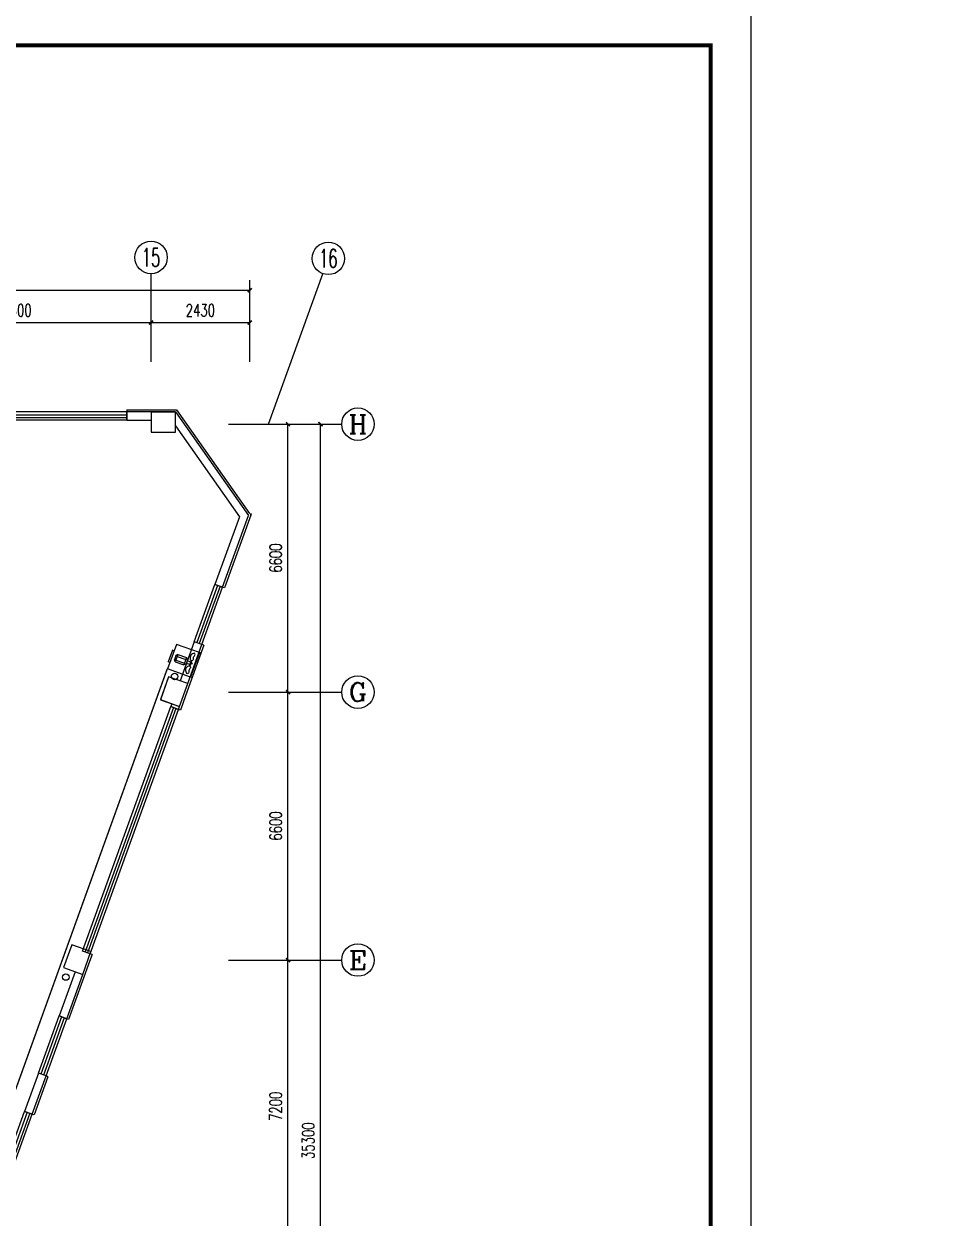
# Model space of a CAD drawing. Extents: x 2166032 to 5302137, y 581493 to 2416206.
# Drawn here: x 2401160 to 2424117, y 1122429 to 1151845 of the extents above; entities that cross this region are included whole.
import ezdxf
from ezdxf.enums import TextEntityAlignment as Align

# ---------------------------------------------------------------- set-up
doc = ezdxf.new("R2010")
doc.units = 0
doc.header["$LTSCALE"] = 1000
doc.header["$MEASUREMENT"] = 0
for name, color, linetype in [('AXIS', 3, 'Continuous'), ('AXIS_TEXT', 7, 'Continuous'), ('COLUMN', 2, 'Continuous'), ('PUB_TITLE', 137, 'Continuous'), ('SURFACE', 8, 'Continuous'), ('WALL', 8, 'Continuous'), ('WINDOW', 8, 'Continuous'), ('WIRE-照明', 1, 'Continuous'), ('屋面', 151, 'Continuous'), ('消防', 7, 'Continuous'), ('风机盘管', 7, 'Continuous')]:
    doc.layers.add(name, color=color, linetype=linetype)
doc.styles.add('_TCH_AXIS', font='complex_.ttf')
doc.styles.add('COMPLEX', font='complex_.ttf')
doc.styles.add('DIM_FONT', font='simplex_.ttf', dxfattribs={"width": 0.7})
doc.styles.add('HZ', font='！tssdeng.shx', dxfattribs={"bigfont": '！tssdchn.shx'})
doc.dimstyles.new('DIMN', dxfattribs={"dimtxt": 300, "dimasz": 100, "dimexe": 250, "dimexo": 300, "dimgap": 150, "dimtad": 1, "dimdec": 0, "dimzin": 0, "dimdsep": 46, "dimtxsty": 'DIM_FONT', "dimblk": 'ARCHTICK', "dimcen": 0.09, "dimclrt": 7, "dimazin": 2, "dimtfac": 1, "dimtdec": 0, "dimtix": 1, "dimtmove": 2, "dimatfit": 3, "dimldrblk": 'ARCHTICK', "dimfxl": 1, "dimtolj": 1, "dimtzin": 0, "dimarcsym": 0})

# ---------------------------------------------------------------- blocks, each defined once
blk = doc.blocks.new('$SB61_1')
for p, q in [((-344, 91), (-380, 54)), ((-380, 54), (-380, -52)), ((-344, 91), (-134, 91)), ((-344, 91), (-344, -89)), ((-344, 43), (-134, 43)), ((-93, 50), (-134, 91)), ((-134, 91), (-134, -89)), ((-93, 50), (-93, -47)), ((-93, 32), (-10, 32)), ((-10, 66), (-10, -64)), ((-10, 66), (10, 66)), ((10, 16), (10, 66)), ((-344, -89), (-380, -52)), ((-344, -45), (-134, -45)), ((-344, -89), (-134, -89)), ((-93, -47), (-134, -89)), ((-93, -27), (-10, -27)), ((-10, -64), (10, -64)), ((10, -16), (10, -64))]:
    blk.add_line(p, q)
for points in [[(27, 198, 0.411372), (11, 254, 0.494273), (-35, 83, 0.741953), (33, 105, 0.098181), (27, 124, -0.171786), (27, 198)], [(31, -198, -0.313475), (12, -256, -0.472676), (-35, -80, -0.748081), (34, -102, -0.098181), (28, -121, 0.171786), (28, -196)]]:
    blk.add_lwpolyline(points, format="xyb")
blk.add_lwpolyline([(10, 16), (34, 16), (34, -16), (10, -16)], close=True)
for tag, p, height, style, width, flags in [('UNIT', (0, 0), 0.001, 'HZ', 0.7, 1), ('WHAT', (0, 0), 0.001, 'HZ', 0.7, 1), ('SPEC', (0, 0), 0.001, 'HZ', 0.7, 1), ('YSIZE', (34, -16), 0.15, 'DIM_FONT', 0.8, 9), ('XSIZE', (34, -16), 0.15, 'DIM_FONT', 0.8, 9)]:
    blk.add_attdef(tag, p, '', height=height, dxfattribs=dict(style=style, width=width, flags=flags))
blk = doc.blocks.new('A$C54D307B5')
at = {"layer": '消防'}
for p, q in [((0, -300), (0, 300)), ((0, 300), (640, 300)), ((165, 345), (475, 345)), ((165, 300), (165, 345)), ((475, 300), (475, 345)), ((640, -300), (640, 300)), ((0, -340), (0, -300)), ((0, -300), (640, -300)), ((0, -340), (640, -340)), ((640, -340), (640, -300))]:
    blk.add_line(p, q, dxfattribs=at)
at = {"layer": '风机盘管', "xscale": -1.057367996545509, "yscale": 1.057367996545509, "zscale": 1.0573679886336, "rotation": 90}
blk.add_blockref('$SB61_1', (321, -183), dxfattribs=at)
blk = doc.blocks.new('_ArchTick')
at = {"color": 0, "linetype": 'ByBlock', "const_width": 0.4}
blk.add_lwpolyline([(-0.5, -0.5), (0.5, 0.5)], dxfattribs=at)
blk = doc.blocks.new('*D2295')
at = {"layer": 'AXIS', "color": 0, "lineweight": -2}
for p, q in [((2397692, 1143521), (2397692, 1144736)), ((2404292, 1143521), (2404292, 1144736)), ((2397692, 1144486), (2404292, 1144486))]:
    blk.add_line(p, q, dxfattribs=at)
at = {"layer": 'Defpoints', "color": 0}
for p in [(2404292, 1144486), (2397692, 1143221), (2404292, 1143221)]:
    blk.add_point(p, dxfattribs=at)
at = {"layer": 'AXIS', "color": 0, "lineweight": -2, "xscale": 100, "yscale": 100, "zscale": 100, "rotation": 180}
blk.add_blockref('_ArchTick', (2397692, 1144486), dxfattribs=at)
at = {"layer": 'AXIS', "color": 0, "lineweight": -2, "xscale": 100, "yscale": 100, "zscale": 100}
blk.add_blockref('_ArchTick', (2404292, 1144486), dxfattribs=at)
at = {"layer": 'AXIS', "color": 7, "insert": (2400992, 1144787), "char_height": 300, "attachment_point": 5, "style": 'DIM_FONT'}
blk.add_mtext('\\A1;6600', dxfattribs=at)
blk = doc.blocks.new('*D2296')
at = {"layer": 'AXIS', "color": 0, "lineweight": -2}
for p, q in [((2404292, 1143521), (2404292, 1144736)), ((2406722, 1143521), (2406722, 1144736)), ((2404292, 1144486), (2406722, 1144486))]:
    blk.add_line(p, q, dxfattribs=at)
at = {"layer": 'Defpoints', "color": 0}
for p in [(2406722, 1144486), (2404292, 1143221), (2406722, 1143221)]:
    blk.add_point(p, dxfattribs=at)
at = {"layer": 'AXIS', "color": 0, "lineweight": -2, "xscale": 100, "yscale": 100, "zscale": 100, "rotation": 180}
blk.add_blockref('_ArchTick', (2404292, 1144486), dxfattribs=at)
at = {"layer": 'AXIS', "color": 0, "lineweight": -2, "xscale": 100, "yscale": 100, "zscale": 100}
blk.add_blockref('_ArchTick', (2406722, 1144486), dxfattribs=at)
at = {"layer": 'AXIS', "color": 7, "insert": (2405507, 1144790), "char_height": 300, "attachment_point": 5, "style": 'DIM_FONT'}
blk.add_mtext('\\A1;2430', dxfattribs=at)
blk = doc.blocks.new('*D2297')
at = {"layer": 'AXIS', "color": 0, "lineweight": -2}
for p, q in [((2329092, 1143821), (2329092, 1145536)), ((2406722, 1143821), (2406722, 1145536)), ((2329092, 1145286), (2406722, 1145286))]:
    blk.add_line(p, q, dxfattribs=at)
at = {"layer": 'Defpoints', "color": 0}
for p in [(2406722, 1145286), (2329092, 1143521), (2406722, 1143521)]:
    blk.add_point(p, dxfattribs=at)
at = {"layer": 'AXIS', "color": 0, "lineweight": -2, "xscale": 100, "yscale": 100, "zscale": 100, "rotation": 180}
blk.add_blockref('_ArchTick', (2329092, 1145286), dxfattribs=at)
at = {"layer": 'AXIS', "color": 0, "lineweight": -2, "xscale": 100, "yscale": 100, "zscale": 100}
blk.add_blockref('_ArchTick', (2406722, 1145286), dxfattribs=at)
at = {"layer": 'AXIS', "color": 7, "insert": (2367907, 1145587), "char_height": 300, "attachment_point": 5, "style": 'DIM_FONT'}
blk.add_mtext('\\A1;77630', dxfattribs=at)
blk = doc.blocks.new('*D2314')
at = {"layer": 'AXIS', "color": 0, "lineweight": -2}
for p, q in [((2407214, 1128785), (2407914, 1128785)), ((2407664, 1121585), (2407664, 1128785)), ((2407214, 1121585), (2407914, 1121585))]:
    blk.add_line(p, q, dxfattribs=at)
at = {"layer": 'Defpoints', "color": 0}
for p in [(2406914, 1128785), (2407664, 1128785), (2406914, 1121585)]:
    blk.add_point(p, dxfattribs=at)
at = {"layer": 'AXIS', "color": 0, "lineweight": -2, "xscale": 100, "yscale": 100, "zscale": 100}
for p, rotation in [((2407664, 1128785), 90), ((2407664, 1121585), 270)]:
    blk.add_blockref('_ArchTick', p, dxfattribs=dict(at, rotation=rotation))
at = {"layer": 'AXIS', "color": 7, "insert": (2407362, 1125185), "char_height": 300, "attachment_point": 5, "rotation": 90, "style": 'DIM_FONT'}
blk.add_mtext('\\A1;7200', dxfattribs=at)
blk = doc.blocks.new('*D2315')
at = {"layer": 'AXIS', "color": 0, "lineweight": -2}
for p, q in [((2407214, 1135385), (2407914, 1135385)), ((2407664, 1128785), (2407664, 1135385)), ((2407214, 1128785), (2407914, 1128785))]:
    blk.add_line(p, q, dxfattribs=at)
at = {"layer": 'Defpoints', "color": 0}
for p in [(2406914, 1135385), (2407664, 1135385), (2406914, 1128785)]:
    blk.add_point(p, dxfattribs=at)
at = {"layer": 'AXIS', "color": 0, "lineweight": -2, "xscale": 100, "yscale": 100, "zscale": 100}
for p, rotation in [((2407664, 1135385), 90), ((2407664, 1128785), 270)]:
    blk.add_blockref('_ArchTick', p, dxfattribs=dict(at, rotation=rotation))
at = {"layer": 'AXIS', "color": 7, "insert": (2407362, 1132085), "char_height": 300, "attachment_point": 5, "rotation": 90, "style": 'DIM_FONT'}
blk.add_mtext('\\A1;6600', dxfattribs=at)
blk = doc.blocks.new('*D2316')
at = {"layer": 'AXIS', "color": 0, "lineweight": -2}
for p, q in [((2407214, 1141985), (2407914, 1141985)), ((2407664, 1135385), (2407664, 1141985)), ((2407214, 1135385), (2407914, 1135385))]:
    blk.add_line(p, q, dxfattribs=at)
at = {"layer": 'Defpoints', "color": 0}
for p in [(2406914, 1141985), (2407664, 1141985), (2406914, 1135385)]:
    blk.add_point(p, dxfattribs=at)
at = {"layer": 'AXIS', "color": 0, "lineweight": -2, "xscale": 100, "yscale": 100, "zscale": 100}
for p, rotation in [((2407664, 1141985), 90), ((2407664, 1135385), 270)]:
    blk.add_blockref('_ArchTick', p, dxfattribs=dict(at, rotation=rotation))
at = {"layer": 'AXIS', "color": 7, "insert": (2407362, 1138685), "char_height": 300, "attachment_point": 5, "rotation": 90, "style": 'DIM_FONT'}
blk.add_mtext('\\A1;6600', dxfattribs=at)
blk = doc.blocks.new('*D2317')
at = {"layer": 'AXIS', "color": 0, "lineweight": -2}
for p, q in [((2407214, 1141985), (2408714, 1141985)), ((2408464, 1106685), (2408464, 1141985)), ((2407214, 1106685), (2408714, 1106685))]:
    blk.add_line(p, q, dxfattribs=at)
at = {"layer": 'Defpoints', "color": 0}
for p in [(2406914, 1141985), (2408464, 1141985), (2406914, 1106685)]:
    blk.add_point(p, dxfattribs=at)
at = {"layer": 'AXIS', "color": 0, "lineweight": -2, "xscale": 100, "yscale": 100, "zscale": 100}
for p, rotation in [((2408464, 1141985), 90), ((2408464, 1106685), 270)]:
    blk.add_blockref('_ArchTick', p, dxfattribs=dict(at, rotation=rotation))
at = {"layer": 'AXIS', "color": 7, "insert": (2408162, 1124335), "char_height": 300, "attachment_point": 5, "rotation": 90, "style": 'DIM_FONT'}
blk.add_mtext('\\A1;35300', dxfattribs=at)
blk = doc.blocks.new('$TCHSYS$WIN2D')
for p, q in [((-0.5, 0.5), (0.5, 0.5)), ((-0.5, 0.5), (-0.5, -0.5)), ((0.5, 0.5), (0.5, -0.5)), ((0.5, 0.1667), (-0.5, 0.1667)), ((0.5, -0.1667), (-0.5, -0.1667)), ((-0.5, -0.5), (0.5, -0.5))]:
    blk.add_line(p, q)
blk = doc.blocks.new('_AXISO')
blk.add_circle((0, 0), 0.5)
at = {"layer": 'AXIS_TEXT', "style": 'COMPLEX', "width": 1.171875}
blk.add_attdef('A', text='', height=0.56, dxfattribs=at).set_placement((-0.25, -0.28), (0.25, -0.28), align=Align.FIT)

msp = doc.modelspace()

# ---------------------------------------------------------------- linework, layer by layer
msp.add_circle((2604640.5, 1020101.3), 438608.5)
at = {"layer": 'AXIS'}
for p, q in [((2404291.8, 1143770), (2404291.8, 1145691.4)), ((2407183.9, 1141985.1), (2408522, 1145691.4)), ((2406196.6, 1141985.1), (2408986.4, 1141985.1)), ((2406196.6, 1135385.1), (2408986.4, 1135385.1)), ((2406196.6, 1128785.1), (2408986.4, 1128785.1))]:
    msp.add_line(p, q, dxfattribs=at)
msp.add_circle((2408657.8, 1146067.7), 400, dxfattribs=at)
at = {"layer": 'COLUMN'}
for p, q in [((2404891.8, 1142284.7), (2404291.8, 1142284.7)), ((2404291.8, 1142284.7), (2404291.8, 1141784.7)), ((2404891.8, 1141784.7), (2404891.8, 1142284.7)), ((2404291.8, 1141784.7), (2404891.8, 1141784.7)), ((2404724.5, 1135763.6), (2404520.8, 1135199.2)), ((2405195.3, 1135593.6), (2404724.5, 1135763.6)), ((2404991.5, 1135029.3), (2405195.3, 1135593.6)), ((2404520.8, 1135199.2), (2404991.5, 1135029.3)), ((2402342, 1129163.4), (2402138.3, 1128599)), ((2402812.8, 1128993.4), (2402342, 1129163.4)), ((2402609, 1128429.1), (2402812.8, 1128993.4)), ((2402138.3, 1128599), (2402609, 1128429.1))]:
    msp.add_line(p, q, dxfattribs=at)
at = {"layer": 'PUB_TITLE'}
msp.add_lwpolyline([(2313973.2, 1092919.6), (2419073.2, 1092919.6), (2419073.2, 1152319.6), (2313973.2, 1152319.6)], close=True, dxfattribs=at)
at = {"layer": 'PUB_TITLE', "const_width": 100}
msp.add_lwpolyline([(2316473.2, 1093919.6), (2418073.2, 1093919.6), (2418073.2, 1151319.6), (2316473.2, 1151319.6)], close=True, dxfattribs=at)
at = {"layer": 'SURFACE'}
for p, q in [((2403691.6, 1142335.1), (2403691.6, 1142285.1)), ((2403691.6, 1142335.1), (2404920.5, 1142335.1)), ((2404920.5, 1142335.1), (2406716.8, 1139782.1)), ((2406745.6, 1139741.2), (2406099.7, 1137952.3)), ((2406729.1, 1139764.7), (2406762.6, 1139788.3)), ((2406745.6, 1139741.2), (2406762.6, 1139788.3)), ((2406099.7, 1137952.3), (2406052.7, 1137969.2)), ((2405590.3, 1136541.4), (2405140.1, 1135294.5)), ((2405590.3, 1136541.4), (2405543.3, 1136558.4)), ((2405140.1, 1135294.5), (2405013, 1134942.3)), ((2405013, 1134942.3), (2404965.9, 1134959.3)), ((2402775.7, 1128745.8), (2402262.3, 1127323.8)), ((2402839.6, 1128922.6), (2402775.7, 1128745.8)), ((2402839.6, 1128922.6), (2402793.2, 1128939.3)), ((2402262.3, 1127323.8), (2402215.3, 1127340.8)), ((2401752.9, 1125912.9), (2401413.3, 1124972.4)), ((2401752.9, 1125912.9), (2401705.9, 1125929.9)), ((2401413.3, 1124972.4), (2401366.3, 1124989.4))]:
    msp.add_line(p, q, dxfattribs=at)
at = {"layer": 'WALL'}
for p, q in [((2404894.6, 1142285.1), (2403691.6, 1142285.1)), ((2403691.6, 1142285.1), (2403691.6, 1142085.1)), ((2404894.6, 1142285.1), (2406689.8, 1139733.7)), ((2403691.6, 1142085.1), (2404291.8, 1142085.1)), ((2404891.8, 1141941.5), (2406466.3, 1139703.8)), ((2406466.3, 1139703.8), (2405864.6, 1138037.2)), ((2406052.7, 1137969.2), (2406689.8, 1139733.7)), ((2405864.6, 1138037.2), (2406052.7, 1137969.2)), ((2405355.2, 1136626.3), (2405006.9, 1135661.6)), ((2405543.3, 1136558.4), (2405355.2, 1136626.3)), ((2405195, 1135593.7), (2405543.3, 1136558.4)), ((2404803.1, 1135097.3), (2404777.8, 1135027.2)), ((2404777.8, 1135027.2), (2404965.9, 1134959.3)), ((2404965.9, 1134959.3), (2404991.2, 1135029.4)), ((2402420.2, 1128497.3), (2402027.2, 1127408.7)), ((2402215.3, 1127340.8), (2402608.3, 1128429.4)), ((2402027.2, 1127408.7), (2402215.3, 1127340.8)), ((2401517.8, 1125997.8), (2401178.2, 1125057.3)), ((2401366.3, 1124989.4), (2401705.9, 1125929.9)), ((2401705.9, 1125929.9), (2401517.8, 1125997.8)), ((2401178.2, 1125057.3), (2401366.3, 1124989.4))]:
    msp.add_line(p, q, dxfattribs=at)
msp.add_lwpolyline([(2404725, 1135763.4), (2404521.2, 1135199), (2404991.5, 1135029.3), (2405195.3, 1135593.6), (2404725, 1135763.4)], dxfattribs=at)
at = {"layer": 'WIRE-照明', "linetype": 'Continuous', "const_width": 35}
msp.add_lwpolyline([(2399981.1, 1122890.4), (2404692, 1135961.6)], dxfattribs=at)
at = {"layer": '屋面', "color": 6}
for centre in [(2404872.7, 1135769.3), (2402192.9, 1128366.1)]:
    msp.add_circle(centre, 80, dxfattribs=at)

# ---------------------------------------------------------------- block references
at = {"xscale": -1, "rotation": 70.1805686675571}
msp.add_blockref('A$C54D307B5', (2405198.8, 1136459.3), dxfattribs=at)
at = {"layer": 'AXIS'}
ref = msp.add_blockref('_AXISO', (2404291.8, 1146091.4), dxfattribs=dict(at, xscale=800, yscale=800, zscale=800))
ref.add_attrib('A', '15', dxfattribs={"layer": 'AXIS_TEXT', "height": 452.55, "style": '_TCH_AXIS', "width": 0.597514}).set_placement((2404065.5, 1145865.2), (2404518, 1145865.2), align=Align.FIT)
ref = msp.add_blockref('_AXISO', (2409386.4, 1141985.1), dxfattribs=dict(at, xscale=800, yscale=800, zscale=800))
ref.add_attrib('A', 'H', dxfattribs={"layer": 'AXIS_TEXT', "height": 452.5, "style": '_TCH_AXIS', "width": 0.877353}).set_placement((2409160.1, 1141758.8), (2409612.6, 1141758.8), align=Align.FIT)
ref = msp.add_blockref('_AXISO', (2409386.4, 1135385.1), dxfattribs=dict(at, xscale=800, yscale=800, zscale=800))
ref.add_attrib('A', 'G', dxfattribs={"layer": 'AXIS_TEXT', "height": 452.5, "style": '_TCH_AXIS', "width": 0.914932}).set_placement((2409160.1, 1135158.8), (2409612.6, 1135158.8), align=Align.FIT)
ref = msp.add_blockref('_AXISO', (2409386.4, 1128785.1), dxfattribs=dict(at, xscale=800, yscale=800, zscale=800))
ref.add_attrib('A', 'E', dxfattribs={"layer": 'AXIS_TEXT', "height": 452.5, "style": '_TCH_AXIS'}).set_placement((2409160.1, 1128558.8), (2409612.6, 1128558.8), align=Align.FIT)
at = {"layer": 'WINDOW', "xscale": -5400, "yscale": -200, "zscale": -5400}
msp.add_blockref('$TCHSYS$WIN2D', (2400991.6, 1142185.1), dxfattribs=at)
at = {"layer": 'WINDOW', "yscale": 200}
for p, xscale, zscale, rotation in [((2405703.9, 1137297.8), -1500, -1500, 250.1479040148598), ((2403785.2, 1131983.4), -6400, -6400, 250.1479040148673), ((2401866.5, 1126669.3), -1500, -1500, 250.1479040148662), ((2401017.5, 1124317.9), -1500, -1500, 250.1479040148662)]:
    msp.add_blockref('$TCHSYS$WIN2D', p, dxfattribs=dict(at, xscale=xscale, zscale=zscale, rotation=rotation))

# ---------------------------------------------------------------- texts
at = {"layer": 'AXIS_TEXT', "style": '_TCH_AXIS', "width": 0.597514}
msp.add_text('16', height=452.55, dxfattribs=at).set_placement((2408431.5, 1145841.4), (2408884.1, 1145841.4), align=Align.FIT)

# ---------------------------------------------------------------- dimensions: what is measured, and where the dimension line sits
at = {"layer": 'AXIS'}
for p1, p2, distance, picture, middle in [((2329091.8, 1143520.9), (2406721.8, 1143520.9), 1764.6, '*D2297', (2367906.8, 1145586.9)), ((2397691.8, 1143220.9), (2404291.8, 1143220.9), 1264.6, '*D2295', (2400991.8, 1144786.9)), ((2404291.8, 1143220.9), (2406721.8, 1143220.9), 1264.6, '*D2296', (2405506.8, 1144790.4)), ((2406914.5, 1135385.1), (2406914.5, 1141985.1), -749, '*D2316', (2407362.1, 1138685.1)), ((2406914.5, 1106685.1), (2406914.5, 1141985.1), -1549, '*D2317', (2408162.1, 1124335.1)), ((2406914.5, 1128785.1), (2406914.5, 1135385.1), -749, '*D2315', (2407362.1, 1132085.1)), ((2406914.5, 1121585.1), (2406914.5, 1128785.1), -749, '*D2314', (2407362.1, 1125185.1))]:
    dim = msp.add_aligned_dim(p1=p1, p2=p2, distance=distance, dimstyle='DIMN', dxfattribs=at)
    dim.commit()
    dim.dimension.update_dxf_attribs({"geometry": picture, "text_midpoint": middle})

doc.saveas('drawing.dxf')
